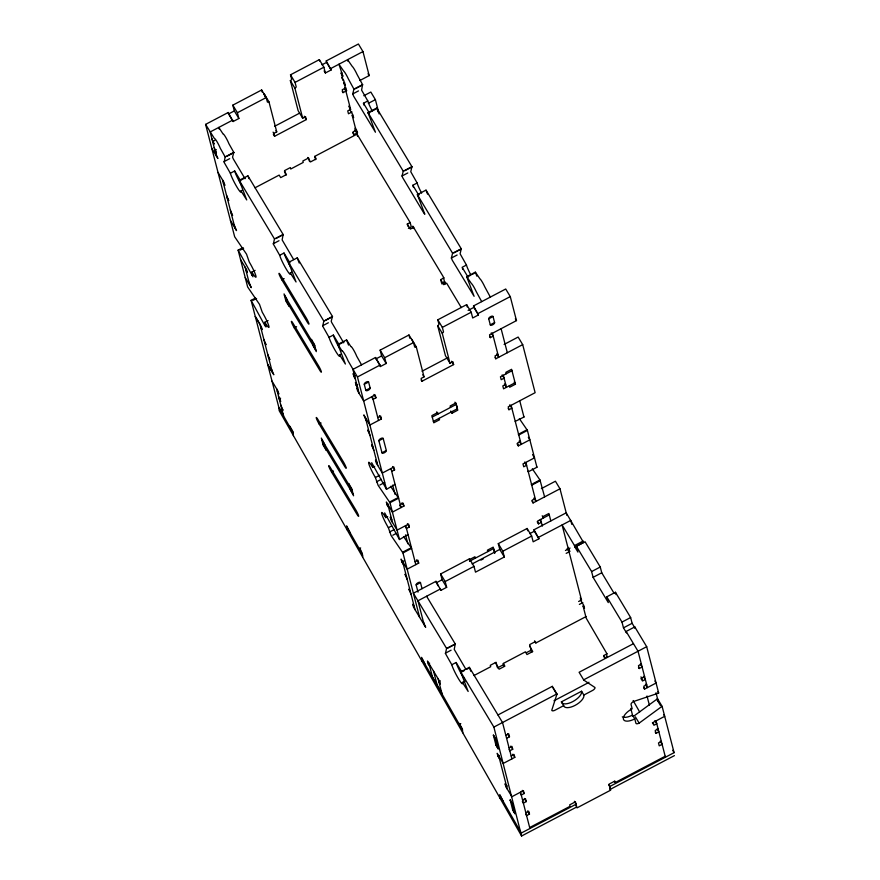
<?xml version="1.0" encoding="UTF-8"?>
<svg xmlns="http://www.w3.org/2000/svg" width="880" height="880" viewBox="0 0 880 880"><rect width="100%" height="100%" fill="white"/><g stroke="black" fill="none" stroke-linecap="round" stroke-linejoin="round"><path stroke-width="1.32" d="M293.656 259.578L282.139 239.91L283.151 234.498L247.896 175.802L239.25 180.356L246.719 199.947L240.988 190.927A11.484 1.331 62.3 0 1 236.984 187.132A11.484 1.331 62.3 0 1 230.362 173.25L224.158 162.415L225.148 156.904L220.264 148.236A6.556 0.759 62.3 0 0 216.909 141.548A6.556 0.759 62.3 0 0 214.533 138.71L205.59 124.388L228.184 112.508L233.112 121.528L238.876 118.492L237.38 112.728L232.826 105.149L261.657 89.98L266.222 97.559L267.333 101.882A1.639 0.715 -31 0 0 268.961 101.849L276.727 131.879L273.845 133.397L274.593 136.279L306.306 119.592L305.569 116.71L302.676 118.228L298.122 110.649L290.356 80.619A1.639 0.726 -31 0 0 291.61 79.134L290.499 74.811L319.33 59.642L323.884 67.221L325.369 72.985L331.144 69.96L326.216 60.94L358.413 44L362.967 51.579L369.182 75.603L359.821 80.531M343.695 342.804L331.672 322.443L331.221 321.244L332.464 316.448L297.231 257.851L288.574 262.405L296.054 281.985L290.323 272.976A11.484 1.331 62.3 0 1 286.308 269.181A11.484 1.331 62.3 0 1 279.697 255.288L273.339 244.057L274.483 238.953L239.25 180.356M372.284 111.067A11.484 1.331 62.3 0 1 367.796 100.947L361.592 90.112L362.582 84.612L357.071 74.47A6.556 0.759 62.3 0 0 352.209 66.363L347.589 59.664L348.018 61.347M421.619 193.116A11.484 1.331 62.3 0 1 417.131 182.996L410.773 171.754L411.917 166.65L376.684 108.053L368.027 112.607L375.441 132.22L353.705 96.305L352.704 93.951L353.936 89.155L348.425 79.013A6.556 0.759 62.3 0 0 343.552 70.917L338.932 64.218L342.936 76.351L340.912 72.985M470.943 275.154A11.484 1.331 62.3 0 1 466.455 265.034L460.108 253.803L461.263 248.798L426.008 190.102L417.362 194.656L424.842 214.236L423.94 213.235L402.743 177.76L402.028 176L403.26 171.204L368.027 112.607M245.036 178.706L233.277 158.906L232.562 157.157L233.794 152.361L228.91 143.693A6.556 0.759 62.3 0 0 225.555 137.005A6.556 0.759 62.3 0 0 223.19 134.167L218.801 127.413L219.241 129.096M465.762 669.053L454.245 649.374L455.257 643.973L426.591 596.244M552.332 686.829L552.354 686.697A3.245 1.43 -31 0 0 552.343 686.345L497.97 714.956M633.479 643.665L579.106 672.265L583.814 680.119L595.012 687.522A3.278 1.441 -31 0 1 592.504 690.481L583.847 695.035A11.484 5.038 -31 0 1 575.069 705.386A11.484 5.038 -31 0 1 563.673 705.65L555.016 710.204A3.278 1.441 -31 0 1 551.76 710.281L556.908 694.276A3.245 1.43 -31 0 0 556.897 693.924L552.343 686.345M361.548 364.837L356.675 356.169A6.556 0.759 62.3 0 0 353.309 349.481A6.556 0.759 62.3 0 0 350.944 346.643L346.555 339.9L337.909 344.443L345.389 364.034L339.658 355.014A11.484 1.331 62.3 0 1 335.643 351.219A11.484 1.331 62.3 0 1 329.021 337.337L322.663 326.095L323.829 321.101L288.574 262.405M490.336 297.088L484.836 286.946A6.556 0.759 62.3 0 0 479.963 278.85L475.343 272.151L466.697 276.694L474.1 296.307L452.364 260.392L451.363 258.049L452.595 253.253L417.362 194.656M511.918 758.879L502.524 722.535L469.326 667.326L460.68 671.869L468.16 691.46L462.429 682.44A11.484 1.331 62.3 0 1 458.414 678.645A11.484 1.331 62.3 0 1 451.792 664.763L445.445 653.521L446.578 648.428L413.38 593.219L435.974 581.328L440.902 590.348L446.666 587.323L445.17 581.548L440.616 573.98L469.447 558.811L474.012 566.379L475.497 572.154L504.328 556.985L502.843 551.221L498.289 543.642L527.12 528.473L531.674 536.052L533.159 541.816L538.934 538.78L534.006 529.76L566.203 512.831L583.528 542.476L574.882 547.019L577.918 552.079L576.422 546.304L585.079 541.761L600.259 567.017L601.755 572.781L614.174 593.45M674.091 752.664L662.123 706.376L657.569 698.797A3.289 1.441 -31 0 0 656.755 699.292L634.601 715.55A3.278 1.441 -31 0 1 632.456 716.199M630.762 708.367L632.511 715.088L634.788 718.883L635.899 723.206A3.278 1.441 -31 0 0 639.155 723.129L661.309 706.86A3.289 1.441 -31 0 1 662.123 706.376M233.112 121.528L228.558 113.949L234.322 110.913L232.826 105.149M321.97 64.801L326.59 62.381L326.216 60.94M237.38 112.728L266.222 97.559M302.676 118.228L294.91 88.198A1.639 0.726 -31 0 0 296.164 86.713L295.053 82.39L323.884 67.221M232.738 120.087L210.155 131.967L216.37 155.991M330.77 68.519L362.967 51.579M214.786 140.415L212.619 141.548L214.159 144.1L211.893 138.699M216.381 149.71L214.94 150.469L216.458 152.988L214.181 147.565M345.774 87.912L342.265 89.76L343.013 92.642L345.895 91.124L344.531 88.858M274.571 126.324L299.409 113.256M225.148 156.904L233.794 152.361M353.936 89.155L362.582 84.612M226.633 156.453L233.838 152.669M355.421 88.704L362.626 84.92M223.916 161.7L229.68 158.664M352.704 93.951L358.468 90.915M363.814 95.744L370.832 92.059L375.397 99.638L379.082 113.916M345.895 91.124L350.614 109.384L347.732 110.902L348.48 113.784L351.989 111.947M230.362 173.25L234.685 170.973L240.669 180.917M364.188 105.336A11.484 1.331 62.3 0 1 363.473 103.224L367.796 100.947M368.368 103.323L375.397 99.638M239.415 180.873L245.421 177.716M368.203 113.124L375.408 109.329M240.988 190.927L242.429 190.168M356.598 129.987L353.144 131.813L353.892 134.695L356.774 133.177L354.816 129.932M255.002 187.803L279.169 175.087L280.687 177.617L286.462 174.581L284.427 171.215M315.568 159.632L314.732 156.387L357.016 134.134L410.168 222.541L411.29 226.864L408.408 228.382M268.092 320.562L264.847 322.267A11.484 1.331 62.3 0 0 268.862 326.062A11.484 1.331 62.3 0 0 262.24 312.18L259.512 304.37L247.643 286.957L238.117 250.151L242.924 247.621M240.009 250.173L243.617 248.281M274.483 238.953L283.151 234.498M403.26 171.204L411.917 166.65M275.968 238.502L283.173 234.707M404.745 170.753L411.961 166.958M273.24 243.749L279.015 240.713M402.028 176L407.792 172.964M279.697 255.288L284.02 253.022L289.993 262.966M413.512 187.385A11.484 1.331 62.3 0 1 412.808 185.273L417.131 182.996M238.117 250.151L252.945 276.782L251.867 272.074L255.112 270.369M251.845 275.319L253.286 274.56M417.538 195.173L418.979 194.414M290.323 272.976L291.764 272.217M281.864 279.851L307.175 321.948A4.917 0.572 62.3 0 0 308.891 323.565A4.917 0.572 62.3 0 0 306.053 317.614L280.742 275.517A4.917 0.572 62.3 0 0 279.026 273.9A4.917 0.572 62.3 0 0 281.864 279.851L284.163 278.63M283.272 414.513L278.718 406.934L251.097 300.344L255.431 298.067M252.989 300.366L256.597 298.474M407.847 226.215L407.286 224.059L410.168 222.541M413.787 227.293L410.322 229.108L407.286 224.059M251.097 300.344L264.825 325.512L266.266 324.753M294.283 327.899L319.594 369.996A4.917 0.572 62.3 0 0 321.321 371.624A4.917 0.572 62.3 0 0 318.483 365.673L293.172 323.576A4.917 0.572 62.3 0 0 291.445 321.948A4.917 0.572 62.3 0 0 294.283 327.899L296.593 326.689M323.829 321.101L332.464 316.448M452.595 253.253L461.263 248.798M325.292 320.551L332.497 316.756M454.08 252.802L461.285 249.007M322.575 325.798L328.339 322.762M451.363 258.049L457.127 255.013M329.021 337.337L333.344 335.06L339.328 345.004M466.455 265.034L462.132 267.311L468.116 277.255M441.54 282.865L440.704 279.62L444.158 277.805M441.815 283.943L445.28 282.128M339.273 344.333L344.08 341.803M466.862 277.211L470.47 275.319M472.626 274.186L474.067 273.427M339.658 355.014L341.099 354.255M280.632 398.167L279.191 398.926L280.709 401.456L278.443 396.044M359.117 393.415L352.902 369.391L375.485 357.511L380.413 366.531L386.188 363.495L381.623 355.916L380.138 350.152L408.969 334.983L413.523 342.562L414.645 346.885A1.639 0.715 -31 0 0 416.273 346.841L424.039 376.882L421.157 378.4L421.905 381.282L453.618 364.595L452.87 361.713L449.988 363.231L445.434 355.652L437.668 325.622A1.639 0.726 -31 0 0 438.922 324.137L437.8 319.814L466.631 304.645L471.196 312.224L472.681 317.988L478.445 314.952L473.517 305.932L505.714 289.003L510.268 296.582L516.483 320.606L489.577 334.763L490.325 337.645L493.207 336.127L491.249 332.882M375.859 358.952L381.623 355.916M468.127 310.409L473.891 307.373L473.517 305.932M386.188 363.495L384.692 357.731L413.523 342.562M449.988 363.231L442.222 333.19A1.639 0.726 -31 0 0 443.476 331.716L442.354 327.393L471.196 312.224M355.399 379.027L353.87 376.475L355.311 375.716M394.944 484.407L386.518 489.346L357.456 376.97L380.05 365.079L375.485 357.511M478.071 313.511L510.268 296.582M357.687 387.893L356.169 385.363L357.61 384.604M364.265 384.296L368.599 382.03L370.15 388.036A2.464 1.078 -31 0 1 368.269 390.247A2.464 1.078 -31 0 1 365.827 390.313L364.265 384.296A2.464 1.078 -31 0 1 366.157 382.085A2.464 1.078 -31 0 1 368.599 382.03M488.73 318.824L493.053 316.558L494.604 322.564A2.464 1.078 -31 0 1 492.723 324.775A2.464 1.078 -31 0 1 490.281 324.83L488.73 318.824A2.464 1.078 -31 0 1 490.611 316.613A2.464 1.078 -31 0 1 493.053 316.558M365.827 390.313L370.15 388.036M490.281 324.83L494.604 322.564M319.143 424.017L344.454 466.114A4.917 0.572 62.3 0 0 346.17 467.731A4.917 0.572 62.3 0 0 343.332 461.78L318.021 419.683A4.917 0.572 62.3 0 0 316.305 418.066A4.917 0.572 62.3 0 0 319.143 424.017L321.068 423.005M422.048 371.228L447.887 357.632M358.369 390.533L356.851 388.003L357.599 390.885L363.671 400.994L375.21 394.922L375.947 397.815L373.065 399.322L371.701 397.056M504.108 344.443L518.144 337.051L522.698 344.63L535.128 392.689L508.222 406.846L508.959 409.728L511.852 408.21L509.795 404.8M377.795 417.582L380.677 416.075L381.425 418.957L369.886 425.018L363.814 414.92L366.08 420.332M497.926 354.387L495.044 355.905L495.792 358.787L522.698 344.63M378.873 440.77L383.196 438.493L386.309 450.505A2.464 1.078 -31 0 1 384.417 452.727A2.464 1.078 -31 0 1 381.975 452.782L378.873 440.77A2.464 1.078 -31 0 1 380.754 438.548A2.464 1.078 -31 0 1 383.196 438.493M511.984 370.744L500.445 376.805L501.193 379.698L504.075 378.18L502.128 374.924M432.245 417.054L456.269 404.415L454.927 402.171M331.573 472.065L356.884 514.162A4.917 0.572 62.3 0 0 358.6 515.79A4.917 0.572 62.3 0 0 355.762 509.839L330.451 467.742A4.917 0.572 62.3 0 0 328.735 466.114A4.917 0.572 62.3 0 0 331.573 472.065L333.498 471.053M433.367 421.377L457.391 408.738L456.269 404.415M505.692 384.428L502.81 385.935L503.558 388.828L515.086 382.756M450.714 411.037L452.023 413.204L457.787 410.168L455.917 402.963L450.153 405.999L450.527 407.44M381.975 452.782L386.309 450.505M506.22 373.78L505.846 372.339L511.61 369.303L515.46 384.197L509.696 387.233L509.322 385.792M407.924 534.611L399.498 539.539L389.983 502.722L378.114 485.32L375.386 477.51A11.484 1.331 62.3 0 1 368.764 463.617A11.484 1.331 62.3 0 1 372.779 467.412L374.693 466.4M375.386 477.51L379.709 475.233M391.71 471.405L394.592 469.898L393.844 467.005L382.316 473.077L376.244 462.968L375.496 460.086L377.014 462.616M376.497 481.833L381.304 479.303M379.83 485.045L384.637 482.515M519.75 400.774L523.963 417.043L515.196 421.41M389.565 502.062L396.77 498.267M519.794 433.554L526.999 429.759L527.417 430.43L536.943 467.236L528.286 471.79L527.956 471.207M389.983 502.722L398.629 498.179L390.533 486.332M527.417 430.43L518.771 434.973L518.353 434.313M388.608 507.43L387.079 504.9L388.531 504.141M400.312 504.691L403.205 503.173L403.942 506.055L392.414 512.127L386.342 502.018L387.079 504.9M520.454 441.485L517.572 443.003L518.32 445.885L529.848 439.824L528.33 437.294M419.595 617.243L402.963 552.926L391.094 535.513L388.366 527.703A11.484 1.331 62.3 0 1 381.744 513.81A11.484 1.331 62.3 0 1 385.759 517.605L387.673 516.604M388.366 527.703L391.611 525.998M389.488 532.026L394.284 529.496M360.657 547.932L359.216 548.691C359.128 546.15 363.649 555.192 362.648 557.106M392.821 535.238L396.418 533.335M391.776 519.684L390.258 517.154L390.995 520.036L397.078 530.145L408.606 524.073L409.354 526.955L406.472 528.473L405.163 526.306M402.545 552.255L409.75 548.471M532.774 483.747L539.979 479.963L544.61 496.892M402.963 552.926L411.609 548.372L403.513 536.525M540.397 480.623L531.751 485.177L531.333 484.506M403.359 564.498L401.841 561.968L404.008 560.835M541.387 488.609L555.423 481.217L559.988 488.796L566.852 515.35M415.074 561.759L417.956 560.241L418.704 563.123L407.176 569.184L401.093 559.086L401.841 561.968M535.216 498.553L532.323 500.071L533.071 502.953L559.988 488.796M418.022 592.141L416.152 584.936L420.486 582.659L422.037 588.665M549.263 514.91L537.735 520.971L538.483 523.864L541.365 522.346L540.067 520.179M469.183 559.768L474.947 556.732L475.321 558.173M469.535 561.22L493.559 548.581L494.681 552.904M440.616 573.98L442.112 579.744L436.348 582.78L435.974 581.328M472.142 563.937L499.774 549.406L498.289 543.642M529.76 533.632L534.369 531.201L534.006 529.76M480.975 560.109L483.252 558.921M445.17 581.548L474.012 566.379M502.843 551.221L531.674 536.052M440.528 588.907L417.945 600.787L424.16 624.822M538.56 537.339L570.757 520.399L571.78 524.37M574.882 547.019L574.508 545.578L583.154 541.035M565.433 550.495L570.053 548.075M566.181 553.377L569.063 551.87L567.116 548.614M606.793 596.827L621.984 622.083L623.48 627.847L626.516 632.896L626.142 631.455L634.788 626.912L635.162 628.353L632.126 623.293L630.63 617.529L615.45 592.273L606.793 596.827L608.289 602.591L593.098 577.335L591.613 571.56L600.259 567.017M446.578 648.428L455.257 643.973M448.063 647.977L455.268 644.182M445.346 653.224L451.11 650.188M429.726 666.446L428.208 663.916L429.649 663.157M593.098 577.335L601.755 572.781M451.792 664.763L456.115 662.486L461.571 671.55M578.622 601.513L581.515 599.995L569.063 551.87M579.37 604.395L582.835 602.569M440.275 680.834L438.834 681.593L440.352 684.123L439.615 681.241L427.46 661.034L428.208 663.916M460.845 672.386L464.453 670.494M466.62 669.361L468.061 668.602M473.946 675.554L490.677 666.743L490.303 665.302L496.078 662.266L497.519 667.865L503.525 664.708M534.556 640.816L535.854 642.983L586.102 616.55M462.429 682.44L465.311 680.922M503.624 666.38L503.316 663.443L525.415 651.816L526.977 654.544L532.752 651.519L529.606 645.997M526.35 652.696L531.157 650.177L529.716 644.578L535.48 641.542L535.854 642.983M621.984 622.083L630.63 617.529M623.48 627.847L632.126 623.293M460.79 723.624L459.349 724.383L459.239 723.404L462.363 728.882L462.781 732.809M603.9 657.019L603.746 655.545L607.211 653.719M605.209 657.877L607.519 656.667M574.376 801.273L576.059 804.232L576.367 807.18L521.587 836L493.878 727.078L556.897 693.924M583.66 679.844L646.69 646.69L634.788 626.912M553.982 700.777L587.95 682.902A3.278 1.441 -31 0 0 588.984 682.242M563.673 705.65L561.385 701.866L581.57 691.24L583.847 695.035M505.857 735.416L508.739 733.898L509.487 736.78L506.605 738.298M641.366 664.125L638.484 665.643L639.232 668.525L642.114 667.018L640.343 664.07M509.091 747.912L511.973 746.394L512.721 749.276L509.828 750.794L509.069 749.529M643.445 676.346L645.348 679.503L642.466 681.021L641.718 678.139L644.6 676.621M499.466 758.736L497.948 756.206L499.389 755.447M511.181 755.997L514.063 754.479L514.811 757.361L503.272 763.422L497.2 753.324L497.948 756.206M646.69 684.706L643.808 686.224L644.556 689.106L656.084 683.034L654.874 681.021M520.52 793.782L521.279 795.047L524.161 793.529L523.413 790.647L511.885 796.708L505.802 786.61L507.243 785.851M522.621 800.239L525.503 798.721L526.251 801.603L523.369 803.121L522.357 801.438M658.13 728.948L655.248 730.466L655.996 733.348L658.878 731.83L657.107 728.893M525.855 812.735L528.737 811.217L529.485 814.099L526.592 815.617L525.833 814.352M661.364 741.444L658.482 742.962L659.23 745.844L662.112 744.326L660.209 741.169M529.683 827.541L570.042 806.311L569.679 804.87L575.443 801.834L577.005 807.873L610.643 790.174L609.081 784.135L614.845 781.099L615.219 782.551L665.192 756.25M576.059 804.232L521.279 833.052L499.906 795.553L500.214 798.49L499.796 794.563L503.019 801.02M609.928 788.744L609.697 786.544L674.091 752.664L672.738 750.288M610.005 789.481L674.41 755.612M519.321 418.583L526.999 429.759M532.301 468.776L539.979 479.963M264.825 325.512L266.002 326.953L264.847 322.267M368.038 73.711L369.182 75.603M515.35 318.714L516.483 320.606M363.473 103.224L369.457 113.168M412.808 185.273L418.781 195.217M466.697 276.694L471.306 283.393A6.556 0.759 62.3 0 1 476.179 291.5L481.69 301.642M341.671 77.671L344.498 82.357L345.246 85.239L343.717 82.72L346.665 90.772L344.641 87.406M326.59 62.381L331.144 69.96M473.891 307.373L478.445 314.952M342.254 91.377L343.013 92.642M489.566 336.38L490.325 337.645M348.667 106.139L350.614 109.384M514.162 382.03L515.46 384.197M349.514 109.186L352.88 114.796L353.628 117.678L352.11 115.159L355.278 127.413L357.544 132.814L354.849 128.326M496.65 353.903L498.674 357.269L492.459 333.245M324.104 70.884L325.369 72.985M495.033 357.522L495.792 358.787M461.307 307.582L446.622 283.162L443.74 284.68L440.704 279.62M443.861 281.853L445.071 283.877L443.212 276.661L412.841 226.149L413.457 228.547M504.416 383.944L506.44 387.31L503.338 375.298M352.583 132.528L353.892 134.695M508.2 408.463L508.959 409.728M532.554 454.597L534.512 457.842L522.973 463.914L523.721 466.796L526.603 465.278L524.656 462.033M519.178 441.001L521.202 444.378L511.104 405.328M517.011 443.729L518.32 445.885M576.422 546.304L591.613 571.56M574.508 545.578L562.1 524.953L567.567 546.095L569.833 551.507L567.809 548.141M626.142 631.455L638.033 651.244L647.438 687.588L645.414 684.222M290.499 74.811L295.053 82.39M437.8 319.814L442.354 327.393M657.899 691.724L658.658 692.989A3.278 1.441 -31 0 1 657.822 693.363L633.567 701.503A3.278 1.441 -31 0 0 631.059 704.462L632.17 708.785A11.484 5.038 -31 0 0 623.392 719.147A11.484 5.038 -31 0 0 634.788 718.883M290.356 80.619L294.91 88.198M437.668 325.622L442.222 333.19M638.473 667.271L639.232 668.525M656.755 699.292L660.55 705.606M533.929 498.069L535.953 501.435L525.855 462.396M304.282 116.226L306.306 119.592M451.594 361.229L453.618 364.595M663.784 714.802L664.697 716.32L653.158 722.392L653.906 725.274L656.788 723.756L654.896 720.599M640.959 676.874L641.718 678.139M640.948 678.502L641.707 679.756M542.201 515.779L543.499 517.946L543.125 516.505L548.9 513.469L550.825 520.916M531.806 500.852L533.071 502.953M643.797 687.841L644.556 689.106M537.174 521.697L538.483 523.864M580.206 597.828L581.515 599.995M314.732 156.387L316.25 158.906L310.486 161.942L307.78 157.454M580.404 599.786L583.77 605.396L584.518 608.289L583 605.759L586.223 618.211L606.529 653.037L606.936 656.964M652.388 722.744L653.147 724.009M534.369 531.201L538.934 538.78M655.237 732.094L655.996 733.348M263.593 94.567A1.639 0.715 -31 0 0 264.407 94.27L268.961 101.849M411.719 339.273L416.273 346.841M635.36 716.815L639.155 723.129M275.968 130.614L276.727 131.879M422.774 374.77L424.039 376.882M273.086 132.132L273.845 133.397M273.328 134.178L274.593 136.279M421.146 380.017L421.905 381.282M436.733 411.851L438.031 414.007L437.657 412.566L431.893 415.602L433.763 422.807L439.527 419.782L439.153 418.341M380.138 350.152L384.692 357.731M499.774 549.406L504.328 556.985M234.322 110.913L238.876 118.492M614.46 781.286L615.219 782.551M553.091 688.094L556.886 694.408M373.923 394.438L375.947 397.815M337.909 344.443L342.177 351.219A6.556 0.759 62.3 0 1 344.663 354.035A6.556 0.759 62.3 0 1 348.018 360.723L357.456 376.97M379.401 415.591L381.425 418.957M354.64 376.112L353.122 373.593L353.87 376.475M356.961 385.033L355.421 382.481L356.169 385.363M215.622 153.109L217.888 158.521L211.805 148.412M218.02 172.447L224.103 182.545L224.84 185.427L223.322 182.908M392.568 466.521L394.592 469.898M226.49 195.162L228.756 200.563L227.238 198.044M369.248 432.586L367.73 430.056L369.996 435.468M284.427 295.339L314.798 345.851M285.538 299.662L315.92 350.185M230.351 210.056L232.606 215.468L231.088 212.938M373.098 447.48L371.58 444.95L373.846 450.362M401.995 502.81L403.942 506.055M234.267 225.192L236.522 230.604L230.45 220.495M399.718 505.329L401.06 507.573L390.962 468.523M442.112 579.744L446.666 587.323M407.396 523.71L409.354 526.955M436.997 583.858L438.295 586.025M439.593 588.192L440.902 590.348M240.548 259.545L246.62 269.643L247.368 272.536L245.85 270.006M416.68 559.757L418.704 563.123M249.018 282.26L251.284 287.672L245.212 277.563M507.584 733.623L509.487 736.78M255.354 316.591L259.908 324.17L272.338 372.218L267.773 364.639L273.812 374.77L271.546 369.358M255.31 316.613L261.382 326.711L262.13 329.593L260.612 327.074M510.818 746.119L512.721 749.276M263.78 339.328L266.046 344.729L264.528 342.21M406.527 576.752L405.009 574.222L407.275 579.634M512.908 754.204L514.811 757.361M321.706 439.505L352.077 490.017M460.68 671.869L493.878 727.078M322.828 443.828L353.199 494.351M267.63 354.222L269.896 359.634L268.378 357.104M410.388 591.646L408.859 589.116L411.125 594.528M493.394 735.273L495.671 739.068L498.179 748.946L495.88 744.887L493.372 735.009L495.671 739.068M414.293 606.782L412.775 604.252L413.523 607.145L425.678 627.341L423.412 621.94M495.88 744.887L498.157 748.671M522.258 790.372L524.161 793.529M524.348 798.446L526.251 801.603M271.997 381.128L278.069 391.226L278.817 394.108L277.299 391.589M527.582 810.942L529.485 814.099M280.742 404.932L283.008 410.344L281.49 407.814M506.583 786.247L505.065 783.717L505.802 786.61M510.158 800.096L512.435 803.88L514.954 813.791L512.655 809.732L510.147 799.854L512.446 803.913M512.644 809.71L514.921 813.494M432.487 677.138L437.052 684.717M441.661 692.527L437.107 684.948L433.532 671.132M523.963 417.043L523.512 416.262M536.943 467.236L536.492 466.455M386.518 489.346L371.701 462.715L372.779 467.412M399.498 539.539L384.681 512.908L385.759 517.605M633.149 700.546L639.65 711.953M603.746 655.545L605.308 658.284M608.575 784.564L609.697 786.544M530.541 650.045L531.795 652.256M503.316 663.443L504.878 666.171L499.114 669.207L495.341 662.596M293.095 432.685L278.861 407.715L279.18 410.652L521.587 836M346.731 526.79L362.329 554.169M462.473 729.861L421.696 658.328L421.806 659.307M476.872 276.177L475.343 272.151M427.548 194.128L426.041 190.212M378.213 112.079L376.684 108.053M348.546 345.092L346.555 339.9M470.866 671.352L469.326 667.326M299.211 263.043L297.231 257.851M248.974 178.662L247.929 175.912M646.69 646.69L658.658 692.989M656.007 692.758L658.207 701.283M656.04 720.874L665.445 757.218M647.009 695.992L649.385 705.166M615.45 592.273L616.044 594.583M501.105 328.691L507.32 352.726M540.617 519.464L542.333 526.086M527.12 528.473L527.714 530.783M466.631 304.645L467.236 306.955M494.758 553.135L493.207 547.129L487.443 550.165L487.817 551.606M451.649 411.763L452.023 413.204M469.447 558.811L470.052 561.11M356.774 133.177L357.577 136.301M408.969 334.983L409.805 338.228M520.531 792.154L529.925 828.509M319.33 59.642L319.704 61.083M498.718 755.854L507.32 789.129M380.05 365.079L380.413 366.531M372.328 396.44L378.532 420.475M405.724 525.591L415.822 564.641M309.551 161.568L308.616 157.96L302.852 160.996L303.215 162.437L290.73 169.015L290.356 167.574L284.592 170.599L285.824 175.406M392.667 485.133L395.076 494.45M405.526 534.875L407.825 543.774M438.097 678.711L442.057 694.056M365.332 417.439L377.762 465.498M387.86 504.548L392.513 522.566M402.611 561.605L415.041 609.664M428.978 663.564L432.553 677.38M264.407 94.27L265.089 96.877M261.657 89.98L262.218 92.147M311.762 340.802L311.388 339.361L314.424 344.41L316.283 351.626L312.873 345.125M349.041 484.968L348.667 483.527L351.703 488.576L353.573 495.792L350.163 489.291M287.463 300.388L284.053 293.898L285.912 301.103L288.948 306.163L288.585 304.722M324.742 444.554L321.332 438.064L323.202 445.269L326.238 450.329L325.864 448.888M228.184 112.508L228.558 113.949M222.574 180.026L235.004 228.074M245.102 267.124L249.766 285.142M276.595 388.685L283.624 416.053M205.59 124.388L234.663 236.764L246.532 254.177L249.26 261.987A11.484 1.331 62.3 0 1 255.882 275.869A11.484 1.331 62.3 0 1 251.867 272.074M424.82 663.806L421.597 657.349L422.015 661.276M349.855 532.257L346.621 525.8L347.039 529.727L346.94 528.748M293.414 435.633L292.996 431.706L289.872 426.228L289.971 427.207M416.152 584.936A2.464 1.078 -31 0 1 418.044 582.714A2.464 1.078 -31 0 1 420.486 582.659M464.156 678.612A11.484 1.331 62.3 0 1 463.683 677.897M463.21 677.149A11.484 1.331 62.3 0 1 462.737 676.379M462.253 675.565A11.484 1.331 62.3 0 1 456.115 662.486M241.736 185.57A11.484 1.331 62.3 0 1 234.685 170.973M339.526 348.205A11.484 1.331 62.3 0 1 333.344 335.06M290.191 266.156A11.484 1.331 62.3 0 1 284.02 253.022M632.511 715.088A11.484 5.038 -31 0 1 622.303 716.837M581.57 691.24A11.484 5.038 -31 0 1 572.792 701.602A11.484 5.038 -31 0 1 561.385 701.866M462.847 269.434A11.484 1.331 62.3 0 1 462.418 268.268M343.805 80.267A2.464 1.078 -31 0 1 342.98 79.838L341.418 73.832A2.464 1.078 -31 0 1 341.858 72.732"/></g></svg>
